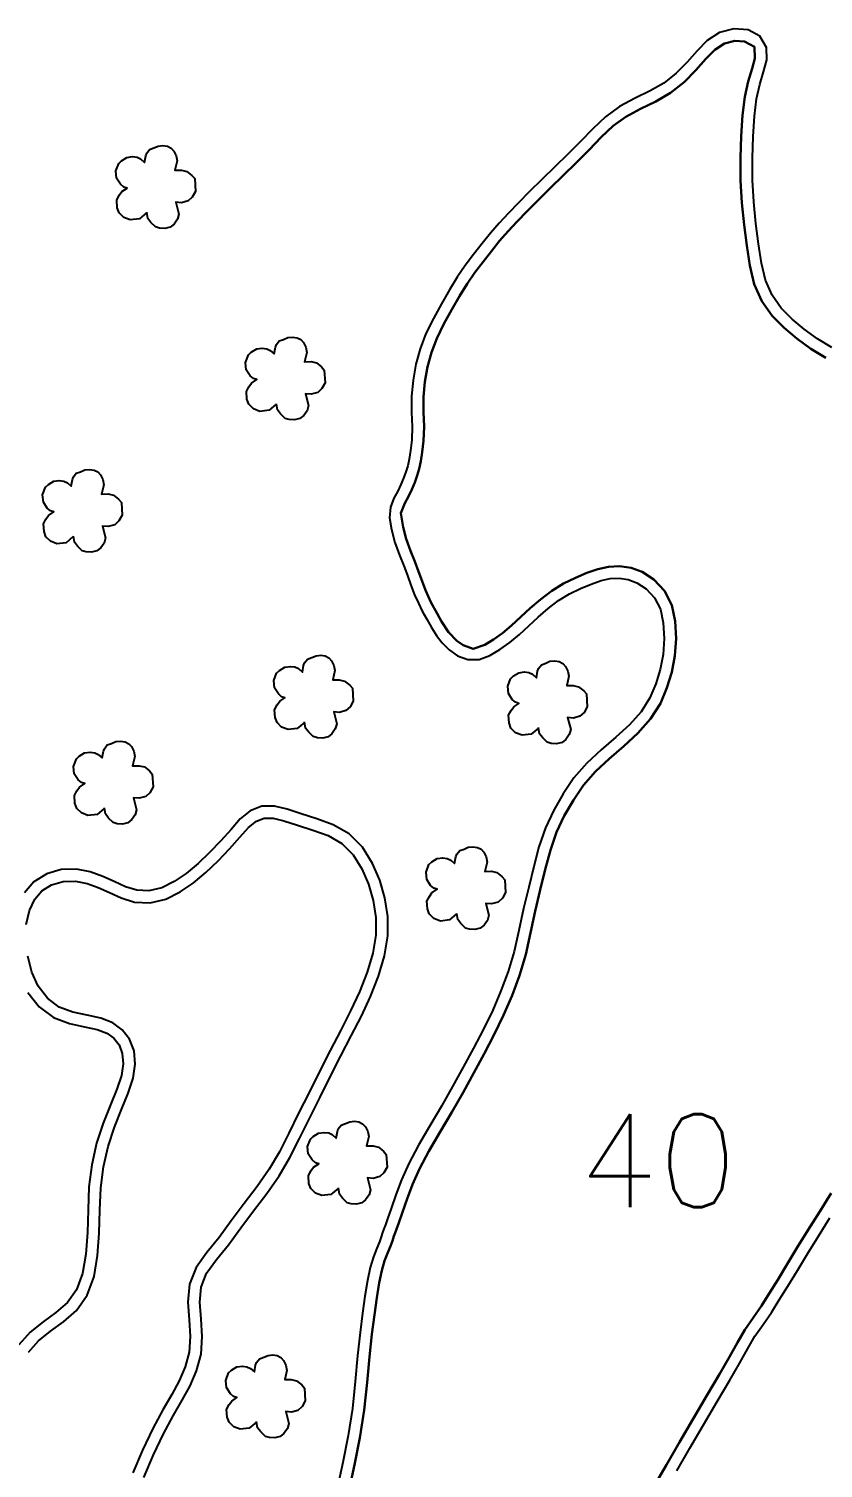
# Model space of a CAD drawing. Extents: x 739818 to 746118, y 7816232 to 7825142.
# Drawn here: x 742822 to 743156, y 7823477 to 7824081 of the extents above; entities that cross this region are included whole.
import ezdxf

# ---------------------------------------------------------------- set-up
doc = ezdxf.new("R2010")
doc.units = 0
doc.header["$MEASUREMENT"] = 0
doc.linetypes.add('CONTINUO', pattern=[0])
doc.layers.add('0114001148', color=1, linetype='Continuous', lineweight=25)
doc.layers.add('0114001148040', color=5, linetype='Continuous', lineweight=30)
for name, color, linetype in [('0114001148041', 5, 'Continuous'), ('_SIMBOLO ARVORE', 118, 'Continuous'), ('RESERVA', 3, 'Continuous'), ('TEXTO_NUN_TAL', 7, 'Continuous')]:
    doc.layers.add(name, color=color, linetype=linetype)
doc.styles.add('Simplex', font='simplex.shx')

msp = doc.modelspace()

# ---------------------------------------------------------------- linework, layer by layer
at = {"layer": '0114001148', "linetype": 'Continuous'}
msp.add_lwpolyline([(743094.35, 7823475.78), (743099.8, 7823485.22), (743105.53, 7823495.01), (743111.36, 7823504.88), (743116.66, 7823513.83), (743120.91, 7823521.12), (743124.19, 7823527.12), (743127.19, 7823532.32), (743130.59, 7823537.2), (743134.07, 7823542.21), (743137.41, 7823547.51), (743141.02, 7823553.36), (743144.99, 7823559.87), (743149.23, 7823566.88), (743153.81, 7823574.23), (743158.64, 7823581.94)], dxfattribs=at)
at = {"layer": '0114001148040', "linetype": 'Continuous'}
for points in [[(742956.7, 7823467.23), (742959.18, 7823478.28), (742961.4, 7823489.68), (742963.21, 7823501.29), (742964.42, 7823512.84), (742965.38, 7823523.69), (742966.45, 7823533.2), (742967.51, 7823541.27), (742968.46, 7823548.37), (742969.46, 7823554.74), (742970.54, 7823559.89), (742971.79, 7823563.96), (742973.13, 7823567.36), (742974.25, 7823570.15), (742975.04, 7823572.38), (742975.66, 7823574.24), (742976.13, 7823575.62), (742976.77, 7823577.18), (742977.76, 7823579.92), (742979.26, 7823584.29), (742981.18, 7823589.92), (742983.54, 7823596.03), (742986.46, 7823602.57), (742990.35, 7823610.02), (742995.07, 7823618.12), (743000.01, 7823626.38), (743004.68, 7823634.62), (743009.19, 7823642.8), (743013.54, 7823650.9), (743017.71, 7823658.97), (743021.68, 7823667.1), (743025.23, 7823675.34), (743028.4, 7823683.72), (743031.04, 7823692.47), (743033.05, 7823701.58), (743034.98, 7823710.7), (743037.09, 7823719.62), (743039.2, 7823728.21), (743041.33, 7823736.3), (743043.93, 7823743.83), (743047.18, 7823750.74), (743051, 7823757.33), (743055.23, 7823763.63), (743060.21, 7823769.43), (743065.97, 7823774.74), (743072.11, 7823779.98), (743078.08, 7823785.49), (743083.4, 7823791.43), (743087.55, 7823797.9), (743090.27, 7823804.52), (743092.26, 7823811.04), (743093.6, 7823817.88), (743094.06, 7823825.13), (743093.67, 7823832.43), (743092.28, 7823839.18), (743089.23, 7823845.23), (743084.78, 7823849.97), (743079.92, 7823853.13), (743075.19, 7823854.85), (743070.41, 7823855.52), (743065.75, 7823855.29), (743061.23, 7823854.32), (743056.64, 7823852.7), (743051.91, 7823850.73), (743046.91, 7823848.34), (743041.89, 7823845.2), (743037.18, 7823841.61), (743032.92, 7823837.9), (743028.94, 7823834.23), (743025.05, 7823830.64), (743021.23, 7823827.46), (743017.41, 7823824.77), (743013.82, 7823822.56), (743008.97, 7823820.83), (743004.69, 7823822.36), (743002.1, 7823824.2), (742998.54, 7823827.88), (742995.71, 7823832.38), (742993.85, 7823835.69), (742991.19, 7823840.49), (742988.99, 7823845.45), (742987.49, 7823849.3), (742986.05, 7823853.32), (742984.52, 7823857.46), (742982.68, 7823862), (742980.86, 7823867.03), (742979.55, 7823871.94), (742978.64, 7823877.83), (742980.26, 7823882.02), (742981.77, 7823884.78), (742983.21, 7823887.78), (742984.43, 7823890.75), (742985.47, 7823893.65), (742986.3, 7823896.48), (742986.98, 7823899.64), (742987.52, 7823903.42), (742988.11, 7823908.2), (742988.34, 7823914.07), (742988.07, 7823920.35), (742988.03, 7823926.67), (742988.68, 7823932.98), (742989.8, 7823939.27), (742991.42, 7823945.27), (742993.69, 7823951.21), (742996.66, 7823957.28), (743000.01, 7823963.3), (743003.26, 7823968.98), (743006.38, 7823974.16), (743009.62, 7823978.84), (743013.09, 7823983.39), (743016.63, 7823987.87), (743020.03, 7823992.17), (743023.56, 7823996.21), (743027.4, 7824000.29), (743031.55, 7824004.61), (743036.17, 7824009.28), (743041.25, 7824014.31), (743046.68, 7824019.57), (743052.21, 7824024.91), (743057.55, 7824030.3), (743062.66, 7824035.67), (743067.7, 7824040.38), (743073.07, 7824044.26), (743079.16, 7824047.58), (743085.56, 7824050.68), (743091.74, 7824054.24), (743097.48, 7824058.74), (743102.44, 7824063.74), (743106.59, 7824068.52), (743110.37, 7824072.37), (743114.37, 7824075.01), (743118.81, 7824076.13), (743122.86, 7824075.85), (743127.02, 7824073.59), (743127.17, 7824068.68), (743126.04, 7824064.48), (743124.34, 7824059.08), (743122.91, 7824052.59), (743122.02, 7824044.93), (743121.46, 7824036.16), (743121.09, 7824026.93), (743121.18, 7824017.5), (743121.69, 7824008.07), (743122.65, 7823998.88), (743123.76, 7823990.14), (743125.02, 7823981.84), (743126.91, 7823973.99), (743130.02, 7823966.82), (743134.39, 7823960.7), (743139.45, 7823955.64), (743144.78, 7823951.1), (743150.67, 7823946.78), (743156.95, 7823943.02)], [(743159.12, 7823592.37), (743154.38, 7823584.57), (743149.57, 7823576.88), (743144.97, 7823569.5), (743140.72, 7823562.47), (743136.76, 7823555.97), (743133.17, 7823550.16), (743129.9, 7823544.97), (743126.49, 7823540.05), (743122.97, 7823535), (743119.83, 7823529.57), (743116.56, 7823523.58), (743112.35, 7823516.36), (743107.06, 7823507.42), (743101.22, 7823497.54), (743095.48, 7823487.73), (743090.02, 7823478.29), (743084.75, 7823469.25)]]:
    msp.add_lwpolyline(points, dxfattribs=at)
at = {"layer": '0114001148041', "linetype": 'Continuous'}
for points in [[(742821.33, 7823705.18), (742822.75, 7823711), (742824.93, 7823715.72), (742827.92, 7823719.27), (742832, 7823721.81), (742836.86, 7823723.21), (742842, 7823723.35), (742846.9, 7823722.38), (742851.61, 7823720.68), (742856.25, 7823718.57), (742861.18, 7823716.29), (742866.87, 7823714.54), (742873.37, 7823714.25), (742879.95, 7823715.83), (742885.96, 7823718.79), (742891.47, 7823722.54), (742896.79, 7823726.93), (742901.89, 7823731.79), (742906.7, 7823736.88), (742911.05, 7823741.74), (742914.65, 7823745.81), (742917.96, 7823748.48), (742921.26, 7823749.78), (742924.94, 7823749.79), (742929.54, 7823748.69), (742935.25, 7823746.81), (742941.65, 7823744.76), (742948.11, 7823742.43), (742953.88, 7823739.12), (742958.61, 7823734.42), (742962.24, 7823728.49), (742965.01, 7823722), (742967.02, 7823715.19), (742968.08, 7823708.08), (742968.07, 7823700.71), (742966.86, 7823693.04), (742964.46, 7823685.12), (742961.22, 7823676.92), (742957.52, 7823668.83), (742953.33, 7823660.76), (742948.88, 7823652.25), (742944.47, 7823643.4), (742940.09, 7823634.58), (742935.7, 7823625.93), (742931.6, 7823617.54), (742927.67, 7823609.66), (742923.36, 7823602.39), (742918.35, 7823595.2), (742912.79, 7823587.98), (742907.35, 7823580.69), (742902.27, 7823573.76), (742897.18, 7823567.46), (742892.64, 7823561.11), (742889.87, 7823554.07), (742889.25, 7823546.57), (742889.73, 7823539.13), (742890.2, 7823532.1), (742889.77, 7823525.61), (742888.13, 7823519.45), (742885.6, 7823513.61), (742882.46, 7823507.83), (742878.7, 7823501.34), (742874.55, 7823493.49), (742870.22, 7823484.5), (742866.08, 7823474.89)], [(742822.26, 7823525.59), (742826.53, 7823530.34), (742831.52, 7823534.36), (742836.98, 7823538.35), (742842.41, 7823543.11), (742846.97, 7823549.45), (742849.85, 7823557.28), (742851.33, 7823566.1), (742852.03, 7823575.57), (742852.31, 7823585.2), (742852.68, 7823594.52), (742853.78, 7823603.38), (742855.71, 7823611.96), (742858.36, 7823620.07), (742861.35, 7823627.51), (742864.1, 7823634.3), (742866.18, 7823640.57), (742867.11, 7823646.53), (742866.6, 7823652.15), (742864.71, 7823657.04), (742861.68, 7823660.97), (742857.66, 7823663.89), (742852.64, 7823665.87), (742846.88, 7823667.11), (742840.89, 7823668.35), (742835.22, 7823670.47), (742830.3, 7823674.16), (742826.36, 7823679.18), (742823.69, 7823685.08), (742822.02, 7823691.78)]]:
    msp.add_lwpolyline(points, dxfattribs=at)
at = {"layer": '_SIMBOLO ARVORE', "linetype": 'CONTINUO'}
for points in [[(742871.86, 7824003.91, 0), (742868.86, 7824001.38, 0), (742865.04, 7824000.94, 0), (742862.32, 7824002, 0), (742860.38, 7824003.9, 0), (742859.59, 7824006.07, 0), (742859.37, 7824009.28, 0), (742860.41, 7824011.31, 0), (742861.51, 7824012.81, 0), (742863.71, 7824014.3, 0), (742862.31, 7824014.75, 0), (742860.93, 7824015.89, 0), (742859.31, 7824018.45, 0), (742859.01, 7824021.49, 0), (742860.19, 7824024.66, 0), (742861.42, 7824025.8, 0), (742863.66, 7824027.17, 0), (742866.02, 7824027.49, 0), (742867.9, 7824027.22, 0), (742869.39, 7824026.53, 0), (742871.02, 7824025.07, 0), (742871.51, 7824027.86, 0), (742871.93, 7824028.97, 0), (742873.15, 7824030.51, 0), (742874.96, 7824031.18, 0), (742876.73, 7824031.96, 0), (742878.72, 7824032.15, 0), (742880.61, 7824031.88, 0), (742882.14, 7824031.07, 0), (742883.28, 7824029.84, 0), (742884.27, 7824027.87, 0), (742884.66, 7824025.69, 0), (742883.76, 7824021.79, 0), (742886.49, 7824021.83, 0), (742888.75, 7824021.29, 0), (742890.88, 7824019.6, 0), (742892.06, 7824018.25, 0), (742892.38, 7824012.89, 0), (742891.06, 7824010.48, 0), (742889.31, 7824008.88, 0), (742886.56, 7824008.15, 0), (742884.15, 7824008.36, 0), (742885.44, 7824003.35, 0), (742884.85, 7824001.21, 0), (742883.4, 7823999.18, 0), (742881.81, 7823997.91, 0), (742879.54, 7823997.35, 0), (742877.29, 7823997.48, 0), (742875.61, 7823997.96, 0), (742873.67, 7823999.86, 0), (742872.36, 7824001.57, 0), (742871.96, 7824004.17, 0)], [(742926.28, 7823923.52, 0), (742923.27, 7823921, 0), (742919.45, 7823920.55, 0), (742916.73, 7823921.61, 0), (742914.8, 7823923.51, 0), (742914, 7823925.68, 0), (742913.79, 7823928.9, 0), (742914.83, 7823930.92, 0), (742915.93, 7823932.42, 0), (742918.13, 7823933.91, 0), (742916.73, 7823934.36, 0), (742915.35, 7823935.5, 0), (742913.72, 7823938.06, 0), (742913.43, 7823941.1, 0), (742914.6, 7823944.27, 0), (742915.83, 7823945.41, 0), (742918.08, 7823946.78, 0), (742920.43, 7823947.1, 0), (742922.32, 7823946.83, 0), (742923.8, 7823946.14, 0), (742925.44, 7823944.68, 0), (742925.93, 7823947.47, 0), (742926.34, 7823948.58, 0), (742927.56, 7823950.12, 0), (742929.38, 7823950.79, 0), (742931.15, 7823951.58, 0), (742933.14, 7823951.76, 0), (742935.02, 7823951.49, 0), (742936.56, 7823950.68, 0), (742937.69, 7823949.45, 0), (742938.69, 7823947.49, 0), (742939.08, 7823945.3, 0), (742938.17, 7823941.4, 0), (742940.9, 7823941.44, 0), (742943.16, 7823940.9, 0), (742945.29, 7823939.21, 0), (742946.47, 7823937.86, 0), (742946.79, 7823932.5, 0), (742945.48, 7823930.1, 0), (742943.73, 7823928.5, 0), (742940.98, 7823927.76, 0), (742938.57, 7823927.97, 0), (742939.85, 7823922.96, 0), (742939.26, 7823920.83, 0), (742937.81, 7823918.79, 0), (742936.22, 7823917.52, 0), (742933.95, 7823916.96, 0), (742931.71, 7823917.1, 0), (742930.02, 7823917.57, 0), (742928.09, 7823919.47, 0), (742926.78, 7823921.18, 0), (742926.37, 7823923.78, 0)], [(742841.11, 7823867.96, 0), (742838.1, 7823865.43, 0), (742834.28, 7823864.99, 0), (742831.56, 7823866.05, 0), (742829.63, 7823867.95, 0), (742828.83, 7823870.12, 0), (742828.61, 7823873.33, 0), (742829.66, 7823875.36, 0), (742830.75, 7823876.86, 0), (742832.95, 7823878.35, 0), (742831.55, 7823878.8, 0), (742830.17, 7823879.94, 0), (742828.55, 7823882.5, 0), (742828.26, 7823885.54, 0), (742829.43, 7823888.71, 0), (742830.66, 7823889.85, 0), (742832.9, 7823891.22, 0), (742835.26, 7823891.54, 0), (742837.14, 7823891.27, 0), (742838.63, 7823890.58, 0), (742840.26, 7823889.12, 0), (742840.75, 7823891.91, 0), (742841.17, 7823893.02, 0), (742842.39, 7823894.56, 0), (742844.2, 7823895.23, 0), (742845.98, 7823896.01, 0), (742847.97, 7823896.2, 0), (742849.85, 7823895.93, 0), (742851.38, 7823895.12, 0), (742852.52, 7823893.89, 0), (742853.52, 7823891.92, 0), (742853.91, 7823889.74, 0), (742853, 7823885.84, 0), (742855.73, 7823885.88, 0), (742857.99, 7823885.34, 0), (742860.12, 7823883.65, 0), (742861.3, 7823882.3, 0), (742861.62, 7823876.94, 0), (742860.3, 7823874.53, 0), (742858.56, 7823872.93, 0), (742855.81, 7823872.2, 0), (742853.39, 7823872.41, 0), (742854.68, 7823867.4, 0), (742854.09, 7823865.26, 0), (742852.64, 7823863.23, 0), (742851.05, 7823861.96, 0), (742848.78, 7823861.4, 0), (742846.53, 7823861.53, 0), (742844.85, 7823862.01, 0), (742842.92, 7823863.91, 0), (742841.6, 7823865.62, 0), (742841.2, 7823868.22, 0)], [(742938.11, 7823789.93, 0), (742935.1, 7823787.41, 0), (742931.28, 7823786.97, 0), (742928.56, 7823788.03, 0), (742926.63, 7823789.92, 0), (742925.83, 7823792.1, 0), (742925.62, 7823795.31, 0), (742926.66, 7823797.34, 0), (742927.76, 7823798.84, 0), (742929.96, 7823800.33, 0), (742928.56, 7823800.77, 0), (742927.18, 7823801.91, 0), (742925.55, 7823804.47, 0), (742925.26, 7823807.52, 0), (742926.43, 7823810.69, 0), (742927.66, 7823811.83, 0), (742929.91, 7823813.2, 0), (742932.26, 7823813.51, 0), (742934.14, 7823813.24, 0), (742935.63, 7823812.56, 0), (742937.27, 7823811.1, 0), (742937.76, 7823813.88, 0), (742938.17, 7823814.99, 0), (742939.39, 7823816.54, 0), (742941.21, 7823817.2, 0), (742942.98, 7823817.99, 0), (742944.97, 7823818.17, 0), (742946.85, 7823817.9, 0), (742948.39, 7823817.09, 0), (742949.52, 7823815.87, 0), (742950.52, 7823813.9, 0), (742950.91, 7823811.71, 0), (742950, 7823807.82, 0), (742952.73, 7823807.86, 0), (742954.99, 7823807.32, 0), (742957.12, 7823805.63, 0), (742958.3, 7823804.28, 0), (742958.62, 7823798.91, 0), (742957.31, 7823796.51, 0), (742955.56, 7823794.91, 0), (742952.81, 7823794.18, 0), (742950.4, 7823794.39, 0), (742951.68, 7823789.38, 0), (742951.09, 7823787.24, 0), (742949.64, 7823785.2, 0), (742948.05, 7823783.93, 0), (742945.78, 7823783.37, 0), (742943.54, 7823783.51, 0), (742941.85, 7823783.99, 0), (742939.92, 7823785.89, 0), (742938.61, 7823787.6, 0), (742938.2, 7823790.19, 0)], [(743036.29, 7823787.57, 0), (743033.29, 7823785.05, 0), (743029.47, 7823784.6, 0), (743026.75, 7823785.66, 0), (743024.81, 7823787.56, 0), (743024.02, 7823789.73, 0), (743023.8, 7823792.95, 0), (743024.84, 7823794.97, 0), (743025.94, 7823796.47, 0), (743028.14, 7823797.96, 0), (743026.74, 7823798.41, 0), (743025.36, 7823799.55, 0), (743023.74, 7823802.11, 0), (743023.44, 7823805.15, 0), (743024.62, 7823808.32, 0), (743025.85, 7823809.46, 0), (743028.09, 7823810.83, 0), (743030.45, 7823811.15, 0), (743032.33, 7823810.88, 0), (743033.82, 7823810.19, 0), (743035.45, 7823808.73, 0), (743035.94, 7823811.52, 0), (743036.36, 7823812.63, 0), (743037.58, 7823814.17, 0), (743039.39, 7823814.84, 0), (743041.16, 7823815.63, 0), (743043.15, 7823815.81, 0), (743045.04, 7823815.54, 0), (743046.57, 7823814.73, 0), (743047.71, 7823813.5, 0), (743048.7, 7823811.54, 0), (743049.09, 7823809.35, 0), (743048.19, 7823805.45, 0), (743050.92, 7823805.49, 0), (743053.18, 7823804.95, 0), (743055.31, 7823803.26, 0), (743056.49, 7823801.91, 0), (743056.81, 7823796.55, 0), (743055.49, 7823794.15, 0), (743053.74, 7823792.55, 0), (743050.99, 7823791.81, 0), (743048.58, 7823792.02, 0), (743049.87, 7823787.01, 0), (743049.28, 7823784.88, 0), (743047.83, 7823782.84, 0), (743046.24, 7823781.57, 0), (743043.97, 7823781.01, 0), (743041.72, 7823781.15, 0), (743040.04, 7823781.62, 0), (743038.1, 7823783.52, 0), (743036.79, 7823785.23, 0), (743036.39, 7823787.83, 0)], [(742854.1, 7823753.88, 0), (742851.09, 7823751.36, 0), (742847.27, 7823750.92, 0), (742844.55, 7823751.98, 0), (742842.62, 7823753.87, 0), (742841.82, 7823756.05, 0), (742841.6, 7823759.26, 0), (742842.64, 7823761.29, 0), (742843.74, 7823762.78, 0), (742845.94, 7823764.28, 0), (742844.54, 7823764.72, 0), (742843.16, 7823765.86, 0), (742841.54, 7823768.42, 0), (742841.25, 7823771.47, 0), (742842.42, 7823774.64, 0), (742843.65, 7823775.77, 0), (742845.89, 7823777.15, 0), (742848.25, 7823777.46, 0), (742850.13, 7823777.19, 0), (742851.62, 7823776.5, 0), (742853.25, 7823775.05, 0), (742853.74, 7823777.83, 0), (742854.16, 7823778.94, 0), (742855.38, 7823780.49, 0), (742857.19, 7823781.15, 0), (742858.96, 7823781.94, 0), (742860.96, 7823782.12, 0), (742862.84, 7823781.85, 0), (742864.37, 7823781.04, 0), (742865.51, 7823779.81, 0), (742866.5, 7823777.85, 0), (742866.89, 7823775.66, 0), (742865.99, 7823771.76, 0), (742868.72, 7823771.81, 0), (742870.98, 7823771.26, 0), (742873.11, 7823769.58, 0), (742874.29, 7823768.23, 0), (742874.61, 7823762.86, 0), (742873.29, 7823760.46, 0), (742871.54, 7823758.86, 0), (742868.79, 7823758.12, 0), (742866.38, 7823758.34, 0), (742867.67, 7823753.32, 0), (742867.08, 7823751.19, 0), (742865.63, 7823749.15, 0), (742864.04, 7823747.88, 0), (742861.77, 7823747.32, 0), (742859.52, 7823747.46, 0), (742857.84, 7823747.94, 0), (742855.9, 7823749.83, 0), (742854.59, 7823751.55, 0), (742854.19, 7823754.14, 0)], [(743001.99, 7823709.55, 0), (742998.98, 7823707.02, 0), (742995.16, 7823706.58, 0), (742992.44, 7823707.64, 0), (742990.51, 7823709.54, 0), (742989.71, 7823711.71, 0), (742989.5, 7823714.92, 0), (742990.54, 7823716.95, 0), (742991.64, 7823718.45, 0), (742993.83, 7823719.94, 0), (742992.43, 7823720.39, 0), (742991.06, 7823721.53, 0), (742989.43, 7823724.08, 0), (742989.14, 7823727.13, 0), (742990.31, 7823730.3, 0), (742991.54, 7823731.44, 0), (742993.78, 7823732.81, 0), (742996.14, 7823733.12, 0), (742998.02, 7823732.86, 0), (742999.51, 7823732.17, 0), (743001.15, 7823730.71, 0), (743001.63, 7823733.49, 0), (743002.05, 7823734.61, 0), (743003.27, 7823736.15, 0), (743005.09, 7823736.82, 0), (743006.86, 7823737.6, 0), (743008.85, 7823737.78, 0), (743010.73, 7823737.52, 0), (743012.27, 7823736.71, 0), (743013.4, 7823735.48, 0), (743014.4, 7823733.51, 0), (743014.79, 7823731.33, 0), (743013.88, 7823727.43, 0), (743016.61, 7823727.47, 0), (743018.87, 7823726.93, 0), (743021, 7823725.24, 0), (743022.18, 7823723.89, 0), (743022.5, 7823718.52, 0), (743021.19, 7823716.12, 0), (743019.44, 7823714.52, 0), (743016.69, 7823713.79, 0), (743014.27, 7823714, 0), (743015.56, 7823708.99, 0), (743014.97, 7823706.85, 0), (743013.52, 7823704.81, 0), (743011.93, 7823703.54, 0), (743009.66, 7823702.99, 0), (743007.42, 7823703.12, 0), (743005.73, 7823703.6, 0), (743003.8, 7823705.5, 0), (743002.48, 7823707.21, 0), (743002.08, 7823709.8, 0)], [(742952.28, 7823594.29, 0), (742949.27, 7823591.77, 0), (742945.45, 7823591.32, 0), (742942.73, 7823592.38, 0), (742940.8, 7823594.28, 0), (742940, 7823596.45, 0), (742939.79, 7823599.67, 0), (742940.83, 7823601.69, 0), (742941.93, 7823603.19, 0), (742944.13, 7823604.68, 0), (742942.73, 7823605.13, 0), (742941.35, 7823606.27, 0), (742939.72, 7823608.83, 0), (742939.43, 7823611.87, 0), (742940.6, 7823615.04, 0), (742941.83, 7823616.18, 0), (742944.08, 7823617.55, 0), (742946.43, 7823617.87, 0), (742948.32, 7823617.6, 0), (742949.8, 7823616.91, 0), (742951.44, 7823615.45, 0), (742951.93, 7823618.24, 0), (742952.34, 7823619.35, 0), (742953.56, 7823620.89, 0), (742955.38, 7823621.56, 0), (742957.15, 7823622.34, 0), (742959.14, 7823622.53, 0), (742961.02, 7823622.26, 0), (742962.56, 7823621.45, 0), (742963.69, 7823620.22, 0), (742964.69, 7823618.26, 0), (742965.08, 7823616.07, 0), (742964.17, 7823612.17, 0), (742966.9, 7823612.21, 0), (742969.16, 7823611.67, 0), (742971.29, 7823609.98, 0), (742972.47, 7823608.63, 0), (742972.79, 7823603.27, 0), (742971.48, 7823600.87, 0), (742969.73, 7823599.27, 0), (742966.98, 7823598.53, 0), (742964.57, 7823598.74, 0), (742965.85, 7823593.73, 0), (742965.26, 7823591.6, 0), (742963.81, 7823589.56, 0), (742962.22, 7823588.29, 0), (742959.95, 7823587.73, 0), (742957.71, 7823587.87, 0), (742956.02, 7823588.34, 0), (742954.09, 7823590.24, 0), (742952.78, 7823591.95, 0), (742952.37, 7823594.55, 0)], [(742917.97, 7823496.17, 0), (742914.97, 7823493.64, 0), (742911.15, 7823493.2, 0), (742908.43, 7823494.26, 0), (742906.49, 7823496.16, 0), (742905.7, 7823498.33, 0), (742905.48, 7823501.54, 0), (742906.52, 7823503.57, 0), (742907.62, 7823505.07, 0), (742909.82, 7823506.56, 0), (742908.42, 7823507.01, 0), (742907.04, 7823508.15, 0), (742905.42, 7823510.71, 0), (742905.12, 7823513.75, 0), (742906.3, 7823516.92, 0), (742907.53, 7823518.06, 0), (742909.77, 7823519.43, 0), (742912.13, 7823519.75, 0), (742914.01, 7823519.48, 0), (742915.5, 7823518.79, 0), (742917.13, 7823517.33, 0), (742917.62, 7823520.12, 0), (742918.04, 7823521.23, 0), (742919.26, 7823522.77, 0), (742921.07, 7823523.44, 0), (742922.84, 7823524.22, 0), (742924.83, 7823524.41, 0), (742926.72, 7823524.14, 0), (742928.25, 7823523.33, 0), (742929.39, 7823522.1, 0), (742930.38, 7823520.13, 0), (742930.77, 7823517.95, 0), (742929.87, 7823514.05, 0), (742932.6, 7823514.09, 0), (742934.86, 7823513.55, 0), (742936.99, 7823511.86, 0), (742938.17, 7823510.51, 0), (742938.49, 7823505.15, 0), (742937.17, 7823502.75, 0), (742935.42, 7823501.14, 0), (742932.67, 7823500.41, 0), (742930.26, 7823500.62, 0), (742931.55, 7823495.61, 0), (742930.96, 7823493.48, 0), (742929.51, 7823491.44, 0), (742927.92, 7823490.17, 0), (742925.65, 7823489.61, 0), (742923.4, 7823489.74, 0), (742921.72, 7823490.22, 0), (742919.78, 7823492.12, 0), (742918.47, 7823493.83, 0), (742918.07, 7823496.43, 0)]]:
    msp.add_polyline3d(points, dxfattribs=at)
at = {"layer": 'RESERVA', "linetype": 'ByBlock'}
for points in [[(743159.47, 7823947.33), (743153.44, 7823950.95), (743147.88, 7823955.02), (743142.85, 7823959.31), (743138.22, 7823963.94), (743134.4, 7823969.29), (743131.67, 7823975.59), (743129.93, 7823982.8), (743128.71, 7823990.83), (743127.62, 7823999.45), (743126.68, 7824008.47), (743126.18, 7824017.67), (743126.09, 7824026.85), (743126.45, 7824035.9), (743127, 7824044.48), (743127.85, 7824051.76), (743129.18, 7824057.79), (743130.84, 7824063.08), (743132.19, 7824068.1), (743132.03, 7824073.37), (743129.24, 7824078.07), (743124.29, 7824080.76), (743118.36, 7824081.17), (743112.33, 7824079.65), (743107.18, 7824076.25), (743102.91, 7824071.91), (743098.77, 7824067.14), (743094.15, 7824062.48), (743088.93, 7824058.4), (743083.22, 7824055.1), (743076.87, 7824052.03), (743070.4, 7824048.5), (743064.52, 7824044.25), (743059.14, 7824039.23), (743053.96, 7824033.79), (743048.7, 7824028.47), (743043.2, 7824023.17), (743037.76, 7824017.88), (743032.63, 7824012.82), (743027.97, 7824008.1), (743023.78, 7824003.74), (743019.85, 7823999.57), (743016.18, 7823995.36), (743012.71, 7823990.97), (743009.14, 7823986.45), (743005.58, 7823981.78), (743002.18, 7823976.88), (742998.95, 7823971.51), (742995.66, 7823965.76), (742992.23, 7823959.6), (742989.1, 7823953.21), (742986.66, 7823946.81), (742984.92, 7823940.36), (742983.73, 7823933.67), (742983.03, 7823926.91), (742983.07, 7823920.23), (742983.34, 7823914.06), (742983.13, 7823908.6), (742982.57, 7823904.08), (742982.06, 7823900.53), (742981.45, 7823897.71), (742980.71, 7823895.2), (742979.76, 7823892.54), (742978.64, 7823889.82), (742977.32, 7823887.07), (742975.71, 7823884.13), (742974.26, 7823880.36), (742973.89, 7823875.83), (742974.65, 7823870.92), (742976.08, 7823865.53), (742978.02, 7823860.2), (742979.86, 7823855.65), (742981.36, 7823851.61), (742982.8, 7823847.55), (742984.38, 7823843.53), (742985.95, 7823839.98), (742987.6, 7823836.66), (742989.48, 7823833.25), (742991.41, 7823829.83), (742993.51, 7823826.48), (742995.93, 7823823.39), (742998.83, 7823820.39), (743002.36, 7823817.88), (743006.66, 7823816.35), (743011.42, 7823816.4), (743015.99, 7823818.03), (743020.16, 7823820.59), (743024.27, 7823823.49), (743028.35, 7823826.88), (743032.33, 7823830.55), (743036.26, 7823834.18), (743040.34, 7823837.73), (743044.74, 7823841.09), (743049.32, 7823843.95), (743053.96, 7823846.16), (743058.44, 7823848.03), (743062.59, 7823849.49), (743066.41, 7823850.32), (743070.18, 7823850.51), (743073.97, 7823849.97), (743077.67, 7823848.62), (743081.55, 7823846.11), (743085.09, 7823842.33), (743087.52, 7823837.52), (743088.7, 7823831.78), (743089.05, 7823825.15), (743088.63, 7823818.52), (743087.4, 7823812.25), (743085.56, 7823806.2), (743083.1, 7823800.22), (743079.4, 7823794.46), (743074.52, 7823789.01), (743068.79, 7823783.72), (743062.65, 7823778.48), (743056.61, 7823772.91), (743051.24, 7823766.66), (743046.76, 7823759.98), (743042.75, 7823753.06), (743039.29, 7823745.71), (743036.55, 7823737.76), (743034.36, 7823729.44), (743032.23, 7823720.8), (743030.1, 7823711.79), (743028.16, 7823702.64), (743026.2, 7823693.74), (743023.66, 7823685.33), (743020.59, 7823677.22), (743017.13, 7823669.18), (743013.24, 7823661.21), (743009.12, 7823653.23), (743004.8, 7823645.19), (743000.32, 7823637.06), (742995.69, 7823628.89), (742990.77, 7823620.67), (742985.97, 7823612.43), (742981.96, 7823604.75), (742978.92, 7823597.96), (742976.48, 7823591.62), (742974.53, 7823585.91), (742973.05, 7823581.59), (742972.1, 7823578.98), (742971.45, 7823577.37), (742970.93, 7823575.84), (742970.31, 7823574.01), (742969.58, 7823571.92), (742968.48, 7823569.21), (742967.07, 7823565.61), (742965.69, 7823561.14), (742964.54, 7823555.64), (742963.51, 7823549.09), (742962.55, 7823541.92), (742961.49, 7823533.81), (742960.41, 7823524.19), (742959.44, 7823513.32), (742958.25, 7823501.94), (742956.48, 7823490.54), (742954.29, 7823479.3), (742951.83, 7823468.38)], [(742870.73, 7823473.03), (742874.78, 7823482.43), (742879.01, 7823491.24), (742883.07, 7823498.92), (742886.82, 7823505.38), (742890.1, 7823511.42), (742892.86, 7823517.81), (742894.72, 7823524.79), (742895.22, 7823532.1), (742894.72, 7823539.46), (742894.26, 7823546.52), (742894.79, 7823552.93), (742897.07, 7823558.71), (742901.16, 7823564.44), (742906.23, 7823570.71), (742911.37, 7823577.72), (742916.78, 7823584.96), (742922.39, 7823592.24), (742927.57, 7823599.68), (742932.06, 7823607.27), (742936.08, 7823615.32), (742940.18, 7823623.71), (742944.56, 7823632.34), (742948.94, 7823641.17), (742953.34, 7823649.98), (742957.77, 7823658.45), (742962.02, 7823666.64), (742965.82, 7823674.97), (742969.18, 7823683.48), (742971.75, 7823691.92), (742973.06, 7823700.32), (742973.08, 7823708.45), (742971.91, 7823716.27), (742969.73, 7823723.69), (742966.7, 7823730.79), (742962.56, 7823737.54), (742956.94, 7823743.13), (742950.22, 7823746.99), (742943.26, 7823749.49), (742936.79, 7823751.57), (742930.91, 7823753.5), (742925.53, 7823754.79), (742920.31, 7823754.78), (742915.41, 7823752.85), (742911.18, 7823749.43), (742907.31, 7823745.06), (742903.02, 7823740.27), (742898.35, 7823735.32), (742893.47, 7823730.68), (742888.46, 7823726.54), (742883.43, 7823723.12), (742878.25, 7823720.56), (742872.89, 7823719.28), (742867.73, 7823719.51), (742862.97, 7823720.97), (742858.33, 7823723.12), (742853.5, 7823725.31), (742848.24, 7823727.21), (742842.42, 7823728.36), (742836.09, 7823728.19), (742829.95, 7823726.42), (742824.61, 7823723.1), (742820.68, 7823718.43)], [(742822.05, 7823676.57), (742826.77, 7823670.56), (742832.79, 7823666.04), (742839.5, 7823663.53), (742845.85, 7823662.22), (742851.19, 7823661.07), (742855.24, 7823659.47), (742858.16, 7823657.35), (742860.31, 7823654.56), (742861.68, 7823651), (742862.07, 7823646.69), (742861.31, 7823641.75), (742859.41, 7823636.03), (742856.71, 7823629.38), (742853.66, 7823621.78), (742850.88, 7823613.29), (742848.85, 7823604.23), (742847.69, 7823594.93), (742847.31, 7823585.37), (742847.03, 7823575.82), (742846.36, 7823566.7), (742845, 7823558.57), (742842.51, 7823551.81), (742838.68, 7823546.49), (742833.85, 7823542.26), (742828.48, 7823538.32), (742823.09, 7823533.98), (742818.27, 7823528.64)]]:
    msp.add_lwpolyline(points, dxfattribs=at)

# ---------------------------------------------------------------- texts
at = {"layer": 'TEXTO_NUN_TAL', "linetype": 'Continuous', "style": 'Simplex'}
msp.add_text('40', height=39, dxfattribs=at).set_placement((743053.05, 7823586.46))

doc.saveas('drawing.dxf')
